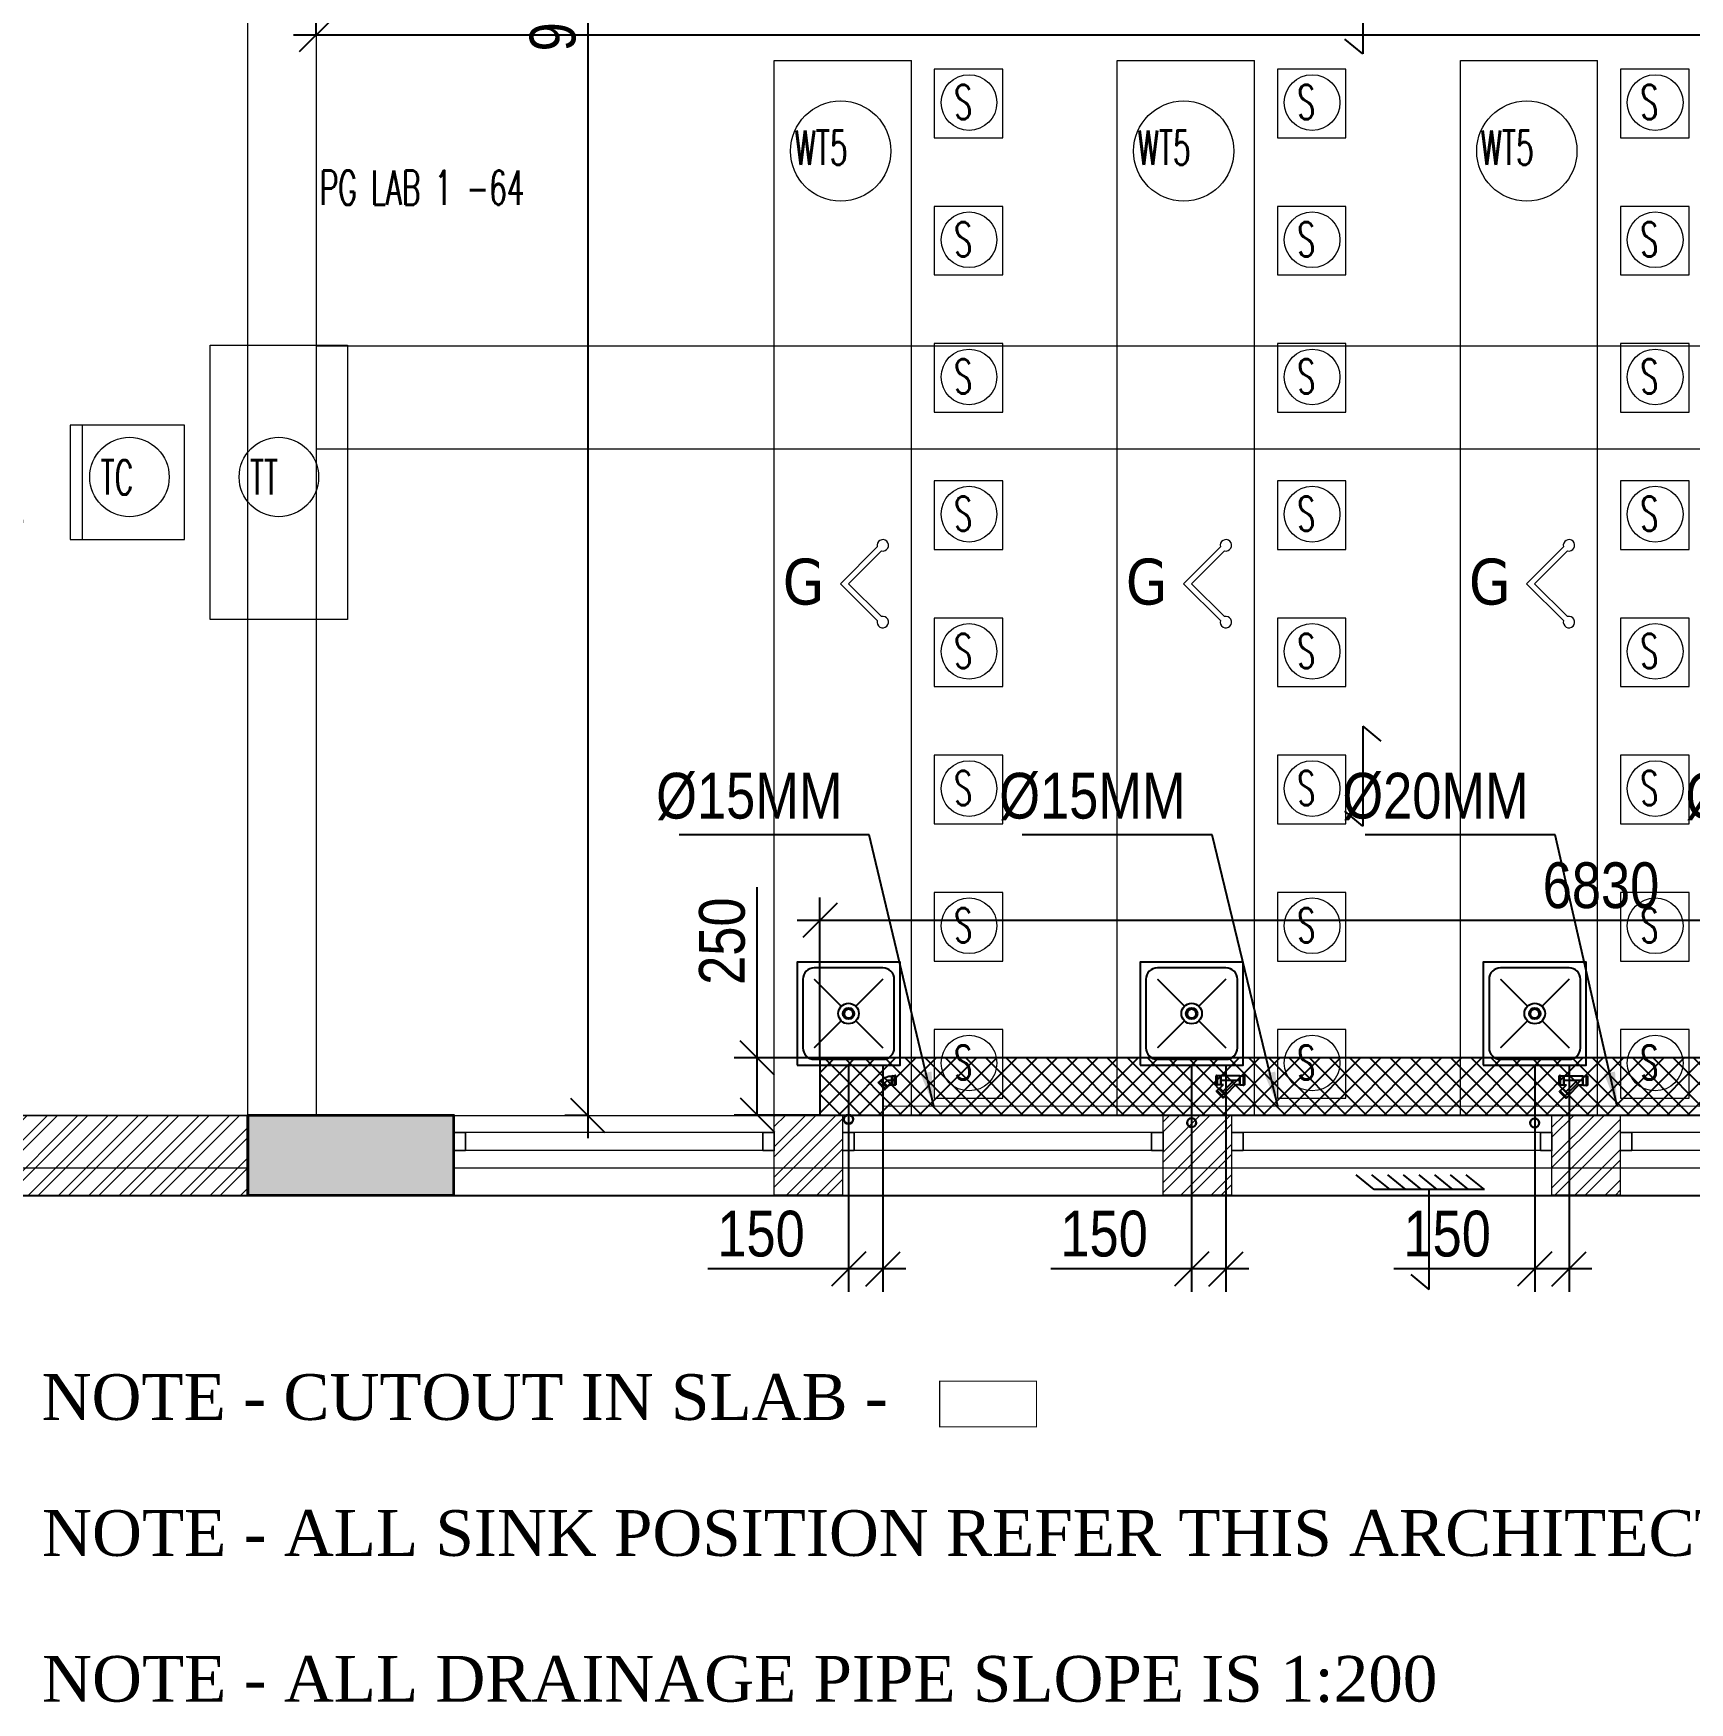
# Model space of a CAD drawing. Header units: inches. Extents: x 5899882 to 5988838, y -468923 to -96891.
# Drawn here: x 5968994 to 5976236, y -316439 to -309140 of the extents above; entities that cross this region are included whole.
import ezdxf

# ---------------------------------------------------------------- set-up
doc = ezdxf.new("R2010")
doc.units = ezdxf.units.IN
doc.header["$MEASUREMENT"] = 0
doc.linetypes.add('1', pattern=[0])
doc.linetypes.add('CONTINOUS', pattern=[0])
doc.layers.get('Defpoints').update_dxf_attribs({"color": 8})
for name, color, linetype in [('0 slc sleeve', 5, 'Continuous'), ('0- SLC ARCH LAYOUT', 7, 'Continuous'), ('0- SLC DIMENSION', 7, 'Continuous'), ('0- SLC HIDE BOX & CUTOUT', 6, 'Continuous'), ('0-SLC RCC 2ND. FLOOR', 7, 'Continuous'), ('0-SLC-40 MM Waste water pipe', 3, 'Continuous'), ('0-SLC-DOMESTIC LINE', 5, 'DOMESTIC_LINE'), ('0-SLC-DRAINAGE LINE FOR ETP', 1, 'CONTINOUS'), ('0-SLC-Raised portion', 1, 'Continuous'), ('0-SLC-Toilet fixture', 5, 'Continuous'), ('CL', 7, 'Continuous')]:
    doc.layers.add(name, color=color, linetype=linetype)
for name, color, linetype, lineweight in [('ARCL-BOARD', 8, 'Continuous', 9), ('ARCL-HATCH-B', 8, 'Continuous', 5), ('ARLC-COL', 8, 'Continuous', 30), ('ARLC-DIM0', 8, 'Continuous', 5), ('ARLC-DIM1', 8, 'Continuous', 5), ('ARLC-DOOR-W', 8, 'Continuous', 5), ('ARLC-FUR (NOMN)', 8, 'Continuous', 9), ('ARLC-FURN', 8, 'Continuous', 9), ('ARLC-GAS BURNER', 8, 'Continuous', 5), ('ARLC-HATCH-C', 8, 'Continuous', 5), ('ARLC-SINK', 8, 'Continuous', 9), ('ARLC-TEXT0', 8, 'Continuous', 20), ('ARLC-WALL', 8, 'Continuous', 15)]:
    doc.layers.add(name, color=color, linetype=linetype, lineweight=lineweight)
doc.styles.add('ARIAL', font='tahoma.ttf')
doc.styles.add('RS', font='simplex8.shx', dxfattribs={"width": 0.6, "height": 150})
doc.styles.get("Standard").update_dxf_attribs({"font": 'arial.ttf'})
doc.styles.add('swati', font='GOTHIC.TTF')
doc.styles.add('swis cn bt', font='swissc.ttf')
doc.linetypes.add('DOMESTIC_LINE', pattern='A,0.5,-0.2,["DWS",ARIAL,S=0.1,R=0,X=-0.1,Y=-0.05],-0.25', length=0.95)
doc.dimstyles.new('SLC', dxfattribs={"dimtxt": 200, "dimasz": 150, "dimexe": 100, "dimexo": 0, "dimgap": 50, "dimtad": 1, "dimdec": 0, "dimrnd": 5, "dimzin": 1, "dimdsep": 46, "dimtxsty": 'swis cn bt', "dimblk": 'OBLIQUE', "dimcen": 60, "dimdle": 100, "dimclrd": 256, "dimclre": 256, "dimclrt": 256, "dimazin": 0, "dimtfac": 1, "dimtdec": 0, "dimtofl": 0, "dimtmove": 0, "dimatfit": 3, "dimfxl": 0.18, "dimtolj": 1, "dimtzin": 0, "dimarcsym": 0})
pattern_1 = [(45, (-5806111.7, 109613.3), (-66.2912607, 66.2912607), []), (45, (-5806067.505, 109613.3), (-66.2912607, 66.2912607), [])]

# ---------------------------------------------------------------- blocks, each defined once
blk = doc.blocks.new('srt')
at = {"layer": 'ARCL-BOARD'}
blk.add_lwpolyline([(5996549.3, -124341.8), (5996491.3, -124341.8), (5996491.3, -121813.8), (5996549.3, -121813.8)], close=True, dxfattribs=at)
at = {"layer": 'ARCL-BOARD', "ltscale": 350, "insert": (5996731.8, -122999.6), "char_height": 200, "attachment_point": 5, "rotation": 90, "style": 'swati', "bg_fill": 2}
blk.add_mtext('BOARD', dxfattribs=at)
blk = doc.blocks.new('GAS')
at = {"layer": 'ARLC-GAS BURNER'}
for points in [[(5808683.2, -109247.1), (5808674.4, -109238.2), (5808835.9, -109076.8)], [(5808853.6, -109382), (5808709.8, -109238.2), (5808853.6, -109094.5)], [(5808683.2, -109229.4), (5808674.4, -109238.2), (5808835.9, -109399.7)]]:
    blk.add_lwpolyline(points, dxfattribs=at)
for centre, start, end in [((5808860, -109070.3), 255, 195), ((5808860, -109406.2), 165, 105)]:
    blk.add_arc(centre, 25, start, end, dxfattribs=at)
at = {"layer": 'ARLC-GAS BURNER', "insert": (5808513.5, -109230.7), "char_height": 200, "attachment_point": 5, "style": 'ARIAL'}
blk.add_mtext('\\A1;G', dxfattribs=at)
blk = doc.blocks.new('SINK1')
at = {"color": 0}
for p, q in [((5972703.3, -133859.2), (5972821.5, -133977.3)), ((5972885.1, -133977.3), (5973003.3, -133859.2)), ((5972703.3, -134159.2), (5972821.5, -134041)), ((5972885.1, -134041), (5973003.3, -134159.2))]:
    blk.add_line(p, q, dxfattribs=at)
blk.add_lwpolyline([(5973078.3, -134234.2), (5973078.3, -133784.2), (5972628.3, -133784.2), (5972628.3, -134234.2)], close=True, dxfattribs=at)
blk.add_lwpolyline([(5973053.3, -134159.2), (5973053.3, -133859.2, 0.414214), (5973003.3, -133809.2), (5972703.3, -133809.2, 0.414214), (5972653.3, -133859.2), (5972653.3, -134159.2, 0.414214), (5972703.3, -134209.2), (5973003.3, -134209.2, 0.414214)], format="xyb", close=True, dxfattribs=at)
for radius in [45, 25]:
    blk.add_circle((5972853.3, -134009.2), radius, dxfattribs=at)
blk = doc.blocks.new('dfg2154')
at = {"layer": 'ARLC-FURN'}
blk.add_line((5964549.4, -129276.7), (5965049.4, -129276.7), dxfattribs=at)
blk.add_lwpolyline([(5964549.4, -129328.8), (5965049.4, -129328.8), (5965049.4, -128828.8), (5964549.4, -128828.8)], close=True, dxfattribs=at)
blk = doc.blocks.new('A$C3DAD2E9A')
at = {"layer": 'ARCL-HATCH-B'}
h = blk.add_hatch(dxfattribs=at)
h.set_pattern_fill('ANSI32', color=256, scale=250)
h.set_pattern_definition(pattern_1)
h.paths.add_polyline_path([(27347.5, -39980), (27347.5, -39980), (27347.5, -39898.5), (27347.5, -39823.5), (27047.5, -39823.5), (27047.5, -40173.5), (27347.5, -40173.5)])
h = blk.add_hatch(dxfattribs=at)
h.set_pattern_fill('ANSI32', color=256, scale=250)
h.set_pattern_definition(pattern_1)
h.paths.add_polyline_path([(29047.5, -39823.5), (28747.5, -39823.5), (28747.5, -40173.5), (29047.5, -40173.5)])
h = blk.add_hatch(dxfattribs=at)
h.set_pattern_fill('ANSI32', color=256, scale=250)
h.set_pattern_definition(pattern_1)
h.paths.add_polyline_path([(30747.5, -39823.5), (30447.5, -39823.5), (30447.5, -40173.5), (30747.5, -40173.5)])
at = {"layer": 'ARLC-HATCH-C', "ltscale": 0.1}
blk.add_hatch(color=256, dxfattribs=at).paths.add_polyline_path([(24747.2, -40173.5), (24940.9, -40173.5), (25090.9, -40173.5), (25647.2, -40173.5), (25647.2, -39823.5), (24747.2, -39823.5), (24747.2, -40173.5)])
at = {"layer": 'ARLC-COL'}
blk.add_lwpolyline([(24747.2, -40173.5), (25647.2, -40173.5), (25647.2, -39823.5), (24747.2, -39823.5)], close=True, dxfattribs=at)
at = {"layer": 'ARLC-DIM0'}
for points in [[(25697.5, -39980), (25647.5, -39980), (25647.5, -39900), (25697.5, -39900)], [(27047.5, -39980), (26997.5, -39980), (26997.5, -39900), (27047.5, -39900)], [(27397.5, -39980), (27347.5, -39980), (27347.5, -39900), (27397.5, -39900)], [(28747.5, -39980), (28697.5, -39980), (28697.5, -39900), (28747.5, -39900)], [(29097.5, -39980), (29047.5, -39980), (29047.5, -39900), (29097.5, -39900)], [(30447.5, -39980), (30397.5, -39980), (30397.5, -39900), (30447.5, -39900)], [(30797.5, -39980), (30747.5, -39980), (30747.5, -39900), (30797.5, -39900)]]:
    blk.add_lwpolyline(points, close=True, dxfattribs=at)
at = {"layer": 'ARLC-DOOR-W'}
for points in [[(25697.5, -39978.5), (25647.5, -39978.5), (25647.5, -39898.5), (25697.5, -39898.5)], [(26997.5, -39898.5), (26997.5, -39978.5), (25697.5, -39978.5), (25697.5, -39898.5)], [(27047.5, -39978.5), (26997.5, -39978.5), (26997.5, -39898.5), (27047.5, -39898.5)], [(27397.5, -39978.5), (27347.5, -39978.5), (27347.5, -39898.5), (27397.5, -39898.5)], [(28697.5, -39898.5), (28697.5, -39978.5), (27397.5, -39978.5), (27397.5, -39898.5)], [(28747.5, -39978.5), (28697.5, -39978.5), (28697.5, -39898.5), (28747.5, -39898.5)], [(29097.5, -39978.5), (29047.5, -39978.5), (29047.5, -39898.5), (29097.5, -39898.5)], [(30397.5, -39898.5), (30397.5, -39978.5), (29097.5, -39978.5), (29097.5, -39898.5)], [(30447.5, -39978.5), (30397.5, -39978.5), (30397.5, -39898.5), (30447.5, -39898.5)], [(30797.5, -39978.5), (30747.5, -39978.5), (30747.5, -39898.5), (30797.5, -39898.5)], [(32097.5, -39898.5), (32097.5, -39978.5), (30797.5, -39978.5), (30797.5, -39898.5)]]:
    blk.add_lwpolyline(points, close=True, dxfattribs=at)
at = {"layer": 'ARLC-FUR (NOMN)'}
for centre, radius in [((27899.1, -35395.9), 121.8), ((29399.1, -35395.9), 121.8), ((30899.1, -35395.9), 121.8), ((27337.9, -35608.2), 219.2), ((28837.9, -35608.2), 219.2), ((30337.9, -35608.2), 219.2), ((27899.1, -35995.9), 121.8), ((29399.1, -35995.9), 121.8), ((30899.1, -35995.9), 121.8), ((27899.1, -36595.9), 121.8), ((29399.1, -36595.9), 121.8), ((30899.1, -36595.9), 121.8), ((24228.4, -37033.4), 173.6), ((24881.6, -37033.4), 173.6), ((27899.1, -37195.9), 121.8), ((29399.1, -37195.9), 121.8), ((30899.1, -37195.9), 121.8), ((27899.1, -37795.9), 121.8), ((29399.1, -37795.9), 121.8), ((30899.1, -37795.9), 121.8), ((27899.1, -38395.9), 121.8), ((29399.1, -38395.9), 121.8), ((30899.1, -38395.9), 121.8), ((27899.1, -38995.9), 121.8), ((29399.1, -38995.9), 121.8), ((30899.1, -38995.9), 121.8), ((27899.1, -39595.9), 121.8), ((29399.1, -39595.9), 121.8), ((30899.1, -39595.9), 121.8)]:
    blk.add_circle(centre, radius, dxfattribs=at)
at = {"layer": 'ARLC-FURN'}
for p, q in [((27047.2, -39825), (27047.2, -35212.5)), ((27047.2, -35212.5), (27647.2, -35212.5)), ((27647.2, -39825), (27647.2, -35212.5)), ((28547.2, -39825), (28547.2, -35212.5)), ((28547.2, -35212.5), (29147.2, -35212.5)), ((29147.2, -39825), (29147.2, -35212.5)), ((30047.2, -39825), (30047.2, -35212.5)), ((30047.2, -35212.5), (30647.2, -35212.5)), ((30647.2, -39825), (30647.2, -35212.5)), ((27047.2, -39825), (27647.2, -39825)), ((27047.2, -39825), (27647.2, -39825)), ((28547.2, -39825), (29147.2, -39825)), ((28547.2, -39825), (29147.2, -39825)), ((30047.2, -39825), (30647.2, -39825)), ((30047.2, -39825), (30647.2, -39825))]:
    blk.add_line(p, q, dxfattribs=at)
for points in [[(27747.2, -35550), (28047.2, -35550), (28047.2, -35250), (27747.2, -35250)], [(29247.2, -35550), (29547.2, -35550), (29547.2, -35250), (29247.2, -35250)], [(30747.2, -35550), (31047.2, -35550), (31047.2, -35250), (30747.2, -35250)], [(27747.2, -36150), (28047.2, -36150), (28047.2, -35850), (27747.2, -35850)], [(29247.2, -36150), (29547.2, -36150), (29547.2, -35850), (29247.2, -35850)], [(30747.2, -36150), (31047.2, -36150), (31047.2, -35850), (30747.2, -35850)], [(27747.2, -36750), (28047.2, -36750), (28047.2, -36450), (27747.2, -36450)], [(29247.2, -36750), (29547.2, -36750), (29547.2, -36450), (29247.2, -36450)], [(30747.2, -36750), (31047.2, -36750), (31047.2, -36450), (30747.2, -36450)], [(27747.2, -37350), (28047.2, -37350), (28047.2, -37050), (27747.2, -37050)], [(29247.2, -37350), (29547.2, -37350), (29547.2, -37050), (29247.2, -37050)], [(30747.2, -37350), (31047.2, -37350), (31047.2, -37050), (30747.2, -37050)], [(27747.2, -37950), (28047.2, -37950), (28047.2, -37650), (27747.2, -37650)], [(29247.2, -37950), (29547.2, -37950), (29547.2, -37650), (29247.2, -37650)], [(30747.2, -37950), (31047.2, -37950), (31047.2, -37650), (30747.2, -37650)], [(27747.2, -38550), (28047.2, -38550), (28047.2, -38250), (27747.2, -38250)], [(29247.2, -38550), (29547.2, -38550), (29547.2, -38250), (29247.2, -38250)], [(30747.2, -38550), (31047.2, -38550), (31047.2, -38250), (30747.2, -38250)], [(27747.2, -39150), (28047.2, -39150), (28047.2, -38850), (27747.2, -38850)], [(29247.2, -39150), (29547.2, -39150), (29547.2, -38850), (29247.2, -38850)], [(30747.2, -39150), (31047.2, -39150), (31047.2, -38850), (30747.2, -38850)], [(27747.2, -39750), (28047.2, -39750), (28047.2, -39450), (27747.2, -39450)], [(29247.2, -39750), (29547.2, -39750), (29547.2, -39450), (29247.2, -39450)], [(30747.2, -39750), (31047.2, -39750), (31047.2, -39450), (30747.2, -39450)]]:
    blk.add_lwpolyline(points, close=True, dxfattribs=at)
at = {"layer": 'ARLC-FURN', "ltscale": 0.1}
blk.add_lwpolyline([(24581.6, -36456.4), (25181.6, -36456.4), (25181.6, -37656.4), (24581.6, -37656.4)], close=True, dxfattribs=at)
at = {"layer": 'ARLC-WALL', "ltscale": 0.1}
for p, q in [((23422.2, -39823.5), (24747.2, -39823.5)), ((27347.5, -39823.5), (27047.5, -39823.5)), ((29047.5, -39823.5), (28747.5, -39823.5)), ((30747.5, -39823.5), (30447.5, -39823.5)), ((21947.2, -40173.5), (24747.2, -40173.5)), ((27347.5, -40173.5), (27047.5, -40173.5)), ((29047.5, -40173.5), (28747.5, -40173.5)), ((30747.5, -40173.5), (30447.5, -40173.5))]:
    blk.add_line(p, q, dxfattribs=at)
at = {"layer": 'ARLC-WALL'}
for p, q in [((27047.5, -40173.5), (27047.5, -39823.5)), ((27347.5, -40173.5), (27347.5, -39823.5)), ((28747.5, -40173.5), (28747.5, -39823.5)), ((29047.5, -40173.5), (29047.5, -39823.5)), ((30447.5, -40173.5), (30447.5, -39823.5)), ((30747.5, -40173.5), (30747.5, -39823.5))]:
    blk.add_line(p, q, dxfattribs=at)
at = {"layer": 'ARLC-DIM1'}
blk.add_blockref('srt', (-5973069.1, 85965.3), dxfattribs=at)
at = {"layer": 'ARLC-FURN', "rotation": 270}
blk.add_blockref('dfg2154', (153298.2, 5927742.9), dxfattribs=at)
at = {"layer": 'ARLC-GAS BURNER'}
for p in [(-5781337.8, 71738.2), (-5779837.8, 71738.2), (-5778337.8, 71738.2)]:
    blk.add_blockref('GAS', p, dxfattribs=at)
at = {"layer": 'ARLC-SINK', "xscale": -1, "rotation": 270}
for p in [(161381.7, -6012233), (162881.7, -6012233), (164381.7, -6012233)]:
    blk.add_blockref('SINK1', p, dxfattribs=at)
at = {"layer": 'ARLC-FUR (NOMN)', "style": 'RS', "width": 0.6}
for s, p in [('S ', (27834.9, -35468.7)), ('S ', (29334.9, -35468.7)), ('S ', (30834.9, -35468.7)), ('WT5', (27136.5, -35668.8)), ('WT5', (28636.5, -35668.8)), ('WT5', (30136.5, -35668.8)), ('S ', (27834.9, -36068.7)), ('S ', (29334.9, -36068.7)), ('S ', (30834.9, -36068.7)), ('S ', (27834.9, -36668.7)), ('S ', (29334.9, -36668.7)), ('S ', (30834.9, -36668.7)), ('TC', (24102.2, -37110.3)), ('TT', (24755.3, -37110.3)), ('S ', (27834.9, -37268.7)), ('S ', (29334.9, -37268.7)), ('S ', (30834.9, -37268.7)), ('S ', (27834.9, -37868.7)), ('S ', (29334.9, -37868.7)), ('S ', (30834.9, -37868.7)), ('S ', (27834.9, -38468.7)), ('S ', (29334.9, -38468.7)), ('S ', (30834.9, -38468.7)), ('S ', (27834.9, -39068.7)), ('S ', (29334.9, -39068.7)), ('S ', (30834.9, -39068.7)), ('S ', (27834.9, -39668.7)), ('S ', (29334.9, -39668.7)), ('S ', (30834.9, -39668.7))]:
    blk.add_text(s, height=150, dxfattribs=at).set_placement(p)
at = {"layer": 'ARLC-TEXT0', "style": 'RS', "width": 0.6}
blk.add_text('PG LAB 1 -64', height=150, dxfattribs=at).set_placement((25060.6, -35843.6))
at = {"layer": 'ARCL-HATCH-B'}
h = blk.add_hatch(dxfattribs=at)
h.set_pattern_fill('ANSI32', color=256, scale=250)
h.set_pattern_definition(pattern_1)
h.paths.add_polyline_path([(24747.2, -39823.5), (23422.2, -39823.5), (23422.2, -36786), (23272.2, -36786), (23272.2, -39823.5), (21947.2, -39823.5), (21947.2, -40173.5), (24747.2, -40173.5)])
blk = doc.blocks.new('1248')
at = {"color": 0}
for p, q in [((-74, 21), (-75, 19)), ((-75, 19), (-71, 15)), ((-21, 74), (-74, 21)), ((-69, 16), (-71, 15)), ((-16, 69), (-69, 16)), ((-58, 5), (-69, 16)), ((-58, 5), (-59, 3)), ((-59, 3), (-56, 1)), ((-58, 5), (-5, 58)), ((-55, 1), (-56, 1)), ((-1, 55), (-55, 1)), ((-52, -1), (-55, 1)), ((-52, -1), (1, 52)), ((-52, -1), (1, 52)), ((1, 49), (-49, -1)), ((-21, 74), (-19, 75)), ((-19, 75), (-15, 70)), ((-16, 69), (-15, 70)), ((-5, 58), (-16, 69)), ((-5, 58), (-3, 59)), ((-3, 59), (-1, 56)), ((-1, 55), (-1, 56)), ((1, 52), (-1, 55)), ((1, 49), (1, 52)), ((34, 35), (36, 37)), ((34, -35), (34, 35)), ((36, 37), (40, 37)), ((36, 37), (36, -38)), ((36, 37), (36, -38)), ((40, 37), (41, 39)), ((40, -38), (40, 37)), ((43, 39), (41, 39)), ((44, 37), (43, 39)), ((44, 37), (60, 37)), ((44, 37), (44, -38)), ((60, 37), (60, 39)), ((67, 39), (60, 39)), ((60, -38), (60, 37)), ((67, 39), (68, 37)), ((68, -38), (68, 37)), ((-49, -1), (-52, -1)), ((34, -35), (36, -38)), ((36, -38), (40, -38)), ((40, -38), (41, -39)), ((43, -39), (41, -39)), ((44, -38), (43, -39)), ((44, -38), (60, -38)), ((60, -38), (60, -39)), ((67, -39), (60, -39)), ((68, -38), (67, -39))]:
    blk.add_line(p, q, dxfattribs=at)
at = {"color": 8}
blk.add_lwpolyline([(-48, 48), (0, 0), (68, 0)], dxfattribs=at)
at = {"color": 0}
for major_axis, start_param, end_param in [((0, 47.3), 2.356166, 3.141564), ((0, 118), 2.356191, 3.14159)]:
    blk.add_ellipse((34, 83), major_axis=major_axis, ratio=1, start_param=start_param, end_param=end_param, dxfattribs=at)
blk = doc.blocks.new('A$C23A5667F')
at = {"color": 0}
for p, q in [((-193, 122), (-122, 193)), ((-191, 118), (-118, 191)), ((-184, 111), (-111, 184)), ((-119, 190), (-122, 193)), ((-111, 187), (-114, 191)), ((-87, 158), (-112, 183)), ((-193, 50), (-198, 50)), ((-198, -50), (-198, 50)), ((-190, 119), (-193, 122)), ((-193, -52), (-193, 52)), ((-187, 111), (-191, 114)), ((-186, 54), (-191, 54)), ((-158, 87), (-183, 112)), ((-183, -52), (-183, 52)), ((-148, 50), (-183, 50)), ((-157, 87), (-87, 157)), ((-157, 87), (-154, 87)), ((-154, 87), (-87, 154)), ((-154, 87), (-115, 47)), ((-148, -50), (-148, 50)), ((-147, 50), (-145, 47)), ((-145, -48), (-145, 47)), ((-87, 157), (-87, 154)), ((-87, 154), (20, 47)), ((63, 50), (61, 47)), ((61, -48), (61, 47)), ((64, 50), (100, 50)), ((64, -50), (64, 50)), ((100, -52), (100, 52)), ((102, 54), (107, 54)), ((110, -52), (110, 52)), ((110, 50), (114, 50)), ((114, -50), (114, 50)), ((-193, -50), (-198, -50)), ((-186, -54), (-191, -54)), ((-148, -50), (-183, -50)), ((-147, -50), (-145, -48)), ((63, -50), (61, -48)), ((64, -50), (100, -50)), ((102, -54), (107, -54)), ((110, -50), (114, -50))]:
    blk.add_line(p, q, dxfattribs=at)
for points in [[(-145, 47), (-115, 47)], [(20, 47), (61, 47)], [(61, -48), (-145, -48)]]:
    blk.add_lwpolyline(points, dxfattribs=at)
at = {"color": 8}
for points in [[(61, 0), (-145, 0)], [(-120, 120), (0, 0)]]:
    blk.add_lwpolyline(points, dxfattribs=at)
at = {"color": 0}
for centre, radius, start, end in [((-116, 189), 2.5, 45, 135), ((-113, 186), 2.5, 315, 45), ((-191, 52), 2.5, 90, 180), ((-189, 116), 2.5, 135, 225), ((-186, 113), 2.5, 225, 315), ((-186, 52), 2.5, 0, 90), ((-157, 87), 0.833, 225, 270), ((-148, 49), 0.833, 45, 90), ((-87, 157), 0.833, 0, 45), ((64, 49), 0.833, 90, 135), ((102, 52), 2.5, 90, 180), ((107, 52), 2.5, 0, 90), ((-191, -52), 2.5, 180, 270), ((-186, -52), 2.5, 270, 0), ((-148, -49), 0.833, 270, 315), ((64, -49), 0.833, 225, 270), ((102, -52), 2.5, 180, 270), ((107, -52), 2.5, 270, 0)]:
    blk.add_arc(centre, radius, start, end, dxfattribs=at)
blk = doc.blocks.new('GYS')
for p, q in [((6635556, -325051.9), (6635556, -325488.3)), ((6635556, -325051.9), (6635635, -325117)), ((6635556, -325488.3), (6635477, -325423.2))]:
    blk.add_line(p, q)
blk = doc.blocks.new('A$C67844AE1')
at = {"color": 7}
for p, q in [((-218.2, 240.6), (-283.3, 161.6)), ((-218.2, 171.9), (-283.3, 92.9)), ((-218.2, 103.1), (-283.3, 24.1)), ((-218.2, 34.4), (-283.3, -44.6)), ((218.2, 0), (-218.2, 0)), ((218.2, 0), (153.1, -79)), ((-218.2, -34.4), (-283.3, -113.4)), ((-218.2, -103.1), (-283.3, -182.1)), ((-218.2, -171.9), (-283.3, -250.9)), ((-218.2, -240.6), (-283.3, -319.6))]:
    blk.add_line(p, q, dxfattribs=at)
at = {"layer": 'CL', "color": 7}
blk.add_line((-218.2, 240.6), (-218.2, -240.6), dxfattribs=at)
blk = doc.blocks.new('A$C77C3199A')
at = {"layer": 'ARLC-HATCH-C', "ltscale": 0.1}
blk.add_hatch(color=0, dxfattribs=at).paths.add_polyline_path([(24745, -40175), (24938.7, -40175), (25088.7, -40175), (25645, -40175), (25645, -39825), (24745, -39825), (24745, -40175)])
at = {"layer": 'ARLC-COL', "color": 0}
blk.add_lwpolyline([(24745, -40175), (25645, -40175), (25645, -39825), (24745, -39825)], close=True, dxfattribs=at)
at = {"layer": 'ARLC-WALL', "color": 30}
for p, q in [((24745, -34050), (24745, -39825)), ((25045, -34050), (25045, -39825)), ((25045, -36460), (34565, -36460)), ((25045, -36910), (34565, -36910)), ((21945, -39825), (24745, -39825)), ((21945, -40055), (24745, -40055))]:
    blk.add_line(p, q, dxfattribs=at)
at = {"layer": 'ARLC-WALL', "color": 30, "ltscale": 0.1}
for p, q in [((25045, -34050), (25045, -38475)), ((25645, -39825), (34045, -39825)), ((25645, -40055), (34045, -40055))]:
    blk.add_line(p, q, dxfattribs=at)
at = {"layer": 'CL', "color": 0}
for p, q in [((21945, -40175), (24745, -40175)), ((25645, -40175), (34045, -40175))]:
    blk.add_line(p, q, dxfattribs=at)
at = {"color": 0}
for p in [(-6605935, 290304.8), (-6605935, 286928.8)]:
    blk.add_blockref('GYS', p, dxfattribs=at)
at = {"layer": 'CL', "color": 0, "rotation": 270}
blk.add_blockref('A$C67844AE1', (29911.6, -40367.6), dxfattribs=at)
blk = doc.blocks.new('_OBLIQUE')
at = {"color": 0, "linetype": 'ByBlock'}
blk.add_line((-0.5, -0.5), (0.5, 0.5), dxfattribs=at)
blk = doc.blocks.new('*D256')
at = {"layer": '0- SLC DIMENSION', "lineweight": -2, "transparency": 16777216}
for p, q in [((5972433.3, -313620), (5972433.3, -312919)), ((5979263.3, -313620), (5979263.3, -312919)), ((5979363.3, -313019), (5972333.3, -313019))]:
    blk.add_line(p, q, dxfattribs=at)
at = {"layer": 'Defpoints', "color": 0, "transparency": 16777216}
for p in [(5972433.3, -313019), (5972433.3, -313620), (5979263.3, -313620)]:
    blk.add_point(p, dxfattribs=at)
at = {"layer": '0- SLC DIMENSION', "lineweight": -2, "transparency": 16777216, "xscale": 150, "yscale": 150, "zscale": 150}
for p, rotation in [((5972433.3, -313019), 180.0000000253254), ((5979263.3, -313019), 2.53254217597032e-08)]:
    blk.add_blockref('_OBLIQUE', p, dxfattribs=dict(at, rotation=rotation))
at = {"layer": '0- SLC DIMENSION', "transparency": 16777216, "insert": (5975848.3, -312866.3), "char_height": 200, "attachment_point": 5, "rotation": 0, "style": 'swis cn bt'}
blk.add_mtext('\\A1;6830', dxfattribs=at)
blk = doc.blocks.new('*D257')
at = {"layer": '0- SLC DIMENSION', "lineweight": -2, "transparency": 16777216}
for p, q in [((5972159, -313620), (5972159, -312873.3)), ((5972159, -313870), (5972159, -313520)), ((5972433.3, -313620), (5972059, -313620)), ((5972433.3, -313870), (5972059, -313870))]:
    blk.add_line(p, q, dxfattribs=at)
at = {"layer": 'Defpoints', "color": 0, "transparency": 16777216}
for p in [(5972433.3, -313620), (5972159, -313870), (5972433.3, -313870)]:
    blk.add_point(p, dxfattribs=at)
at = {"layer": '0- SLC DIMENSION', "lineweight": -2, "transparency": 16777216, "xscale": 150, "yscale": 150, "zscale": 150}
for p, rotation in [((5972159, -313620), 90), ((5972159, -313870), 270)]:
    blk.add_blockref('_OBLIQUE', p, dxfattribs=dict(at, rotation=rotation))
at = {"layer": '0- SLC DIMENSION', "transparency": 16777216, "insert": (5972006.2, -313109.5), "char_height": 200, "attachment_point": 5, "rotation": 90, "style": 'swis cn bt'}
blk.add_mtext('\\A1;250', dxfattribs=at)
blk = doc.blocks.new('*D547')
at = {"layer": '0- SLC DIMENSION', "lineweight": -2, "transparency": 16777216}
for p, q in [((5972558.4, -313651.1), (5972558.4, -314642.5)), ((5972708.6, -313651.2), (5972708.6, -314642.5)), ((5972558.4, -314542.5), (5971943.2, -314542.5)), ((5972808.6, -314542.5), (5972558.4, -314542.5))]:
    blk.add_line(p, q, dxfattribs=at)
at = {"layer": 'Defpoints', "color": 0, "transparency": 16777216}
for p in [(5972558.4, -313651.1), (5972708.6, -313651.2), (5972558.4, -314542.5)]:
    blk.add_point(p, dxfattribs=at)
at = {"layer": '0- SLC DIMENSION', "lineweight": -2, "transparency": 16777216, "xscale": 150, "yscale": 150, "zscale": 150, "rotation": 180}
blk.add_blockref('_OBLIQUE', (5972558.4, -314542.5), dxfattribs=at)
at = {"layer": '0- SLC DIMENSION', "lineweight": -2, "transparency": 16777216, "xscale": 150, "yscale": 150, "zscale": 150}
blk.add_blockref('_OBLIQUE', (5972708.6, -314542.5), dxfattribs=at)
at = {"layer": '0- SLC DIMENSION', "transparency": 16777216, "insert": (5972175.8, -314389.8), "char_height": 200, "attachment_point": 5, "style": 'swis cn bt'}
blk.add_mtext('\\A1;150', dxfattribs=at)
blk = doc.blocks.new('*D548')
at = {"layer": '0- SLC DIMENSION', "lineweight": -2, "transparency": 16777216}
for p, q in [((5974058.4, -313651.1), (5974058.4, -314642.5)), ((5974208.6, -313651.2), (5974208.6, -314642.5)), ((5974058.4, -314542.5), (5973443.2, -314542.5)), ((5974308.6, -314542.5), (5974058.4, -314542.5))]:
    blk.add_line(p, q, dxfattribs=at)
at = {"layer": 'Defpoints', "color": 0, "transparency": 16777216}
for p in [(5974058.4, -313651.1), (5974208.6, -313651.2), (5974058.4, -314542.5)]:
    blk.add_point(p, dxfattribs=at)
at = {"layer": '0- SLC DIMENSION', "lineweight": -2, "transparency": 16777216, "xscale": 150, "yscale": 150, "zscale": 150, "rotation": 180}
blk.add_blockref('_OBLIQUE', (5974058.4, -314542.5), dxfattribs=at)
at = {"layer": '0- SLC DIMENSION', "lineweight": -2, "transparency": 16777216, "xscale": 150, "yscale": 150, "zscale": 150}
blk.add_blockref('_OBLIQUE', (5974208.6, -314542.5), dxfattribs=at)
at = {"layer": '0- SLC DIMENSION', "transparency": 16777216, "insert": (5973675.8, -314389.8), "char_height": 200, "attachment_point": 5, "style": 'swis cn bt'}
blk.add_mtext('\\A1;150', dxfattribs=at)
blk = doc.blocks.new('*D549')
at = {"layer": '0- SLC DIMENSION', "lineweight": -2, "transparency": 16777216}
for p, q in [((5975558.4, -313651.1), (5975558.4, -314642.5)), ((5975708.6, -313651.2), (5975708.6, -314642.5)), ((5975558.4, -314542.5), (5974943.2, -314542.5)), ((5975808.6, -314542.5), (5975558.4, -314542.5))]:
    blk.add_line(p, q, dxfattribs=at)
at = {"layer": 'Defpoints', "color": 0, "transparency": 16777216}
for p in [(5975558.4, -313651.1), (5975708.6, -313651.2), (5975558.4, -314542.5)]:
    blk.add_point(p, dxfattribs=at)
at = {"layer": '0- SLC DIMENSION', "lineweight": -2, "transparency": 16777216, "xscale": 150, "yscale": 150, "zscale": 150, "rotation": 180}
blk.add_blockref('_OBLIQUE', (5975558.4, -314542.5), dxfattribs=at)
at = {"layer": '0- SLC DIMENSION', "lineweight": -2, "transparency": 16777216, "xscale": 150, "yscale": 150, "zscale": 150}
blk.add_blockref('_OBLIQUE', (5975708.6, -314542.5), dxfattribs=at)
at = {"layer": '0- SLC DIMENSION', "transparency": 16777216, "insert": (5975175.8, -314389.8), "char_height": 200, "attachment_point": 5, "style": 'swis cn bt'}
blk.add_mtext('\\A1;150', dxfattribs=at)
blk = doc.blocks.new('*D792')
at = {"layer": '0-SLC-DRAINAGE LINE FOR ETP', "lineweight": -2}
for p, q in [((5971418.5, -303956.5), (5971418.5, -313971.5)), ((5971418.6, -304056.5), (5971318.5, -304056.5)), ((5971418.6, -313871.5), (5971318.5, -313871.5))]:
    blk.add_line(p, q, dxfattribs=at)
at = {"layer": 'Defpoints', "color": 0}
for p in [(5971657.3, -304056.5), (5971418.5, -313871.5), (5971657.3, -313871.5)]:
    blk.add_point(p, dxfattribs=at)
at = {"layer": '0-SLC-DRAINAGE LINE FOR ETP', "lineweight": -2, "xscale": 150, "yscale": 150, "zscale": 150}
for p, rotation in [((5971418.5, -304056.5), 90), ((5971418.5, -313871.5), 270)]:
    blk.add_blockref('_OBLIQUE', p, dxfattribs=dict(at, rotation=rotation))
at = {"layer": '0-SLC-DRAINAGE LINE FOR ETP', "insert": (5971265.8, -308964), "char_height": 200, "attachment_point": 5, "rotation": 90, "style": 'swis cn bt'}
blk.add_mtext('\\A1;9815', dxfattribs=at)
blk = doc.blocks.new('*D793')
at = {"layer": '0-SLC-DRAINAGE LINE FOR ETP', "lineweight": -2}
for p, q in [((5970231.1, -309146.6), (5970231.1, -309046.4)), ((5979751.1, -309146.6), (5979751.1, -309046.4)), ((5970131.1, -309146.4), (5979851.1, -309146.4))]:
    blk.add_line(p, q, dxfattribs=at)
at = {"layer": 'Defpoints', "color": 0}
for p in [(5979751.1, -309146.4), (5970231.1, -309244.9), (5979751.1, -309244.9)]:
    blk.add_point(p, dxfattribs=at)
at = {"layer": '0-SLC-DRAINAGE LINE FOR ETP', "lineweight": -2, "xscale": 150, "yscale": 150, "zscale": 150, "rotation": 180}
blk.add_blockref('_OBLIQUE', (5970231.1, -309146.4), dxfattribs=at)
at = {"layer": '0-SLC-DRAINAGE LINE FOR ETP', "lineweight": -2, "xscale": 150, "yscale": 150, "zscale": 150}
blk.add_blockref('_OBLIQUE', (5979751.1, -309146.4), dxfattribs=at)
at = {"layer": '0-SLC-DRAINAGE LINE FOR ETP', "insert": (5974991.1, -308993.6), "char_height": 200, "attachment_point": 5, "style": 'swis cn bt'}
blk.add_mtext('\\A1;9520', dxfattribs=at)

msp = doc.modelspace()

# ---------------------------------------------------------------- linework, layer by layer
at = {"layer": '0- SLC HIDE BOX & CUTOUT', "const_width": 5}
msp.add_lwpolyline([(5972957, -315033.5), (5973380.5, -315033.5), (5973380.5, -315233.5), (5972957, -315233.5)], close=True, dxfattribs=at)

# ---------------------------------------------------------------- block references
at = {"layer": '0- SLC ARCH LAYOUT'}
msp.add_blockref('A$C3DAD2E9A', (5945186.1, -274046.5), dxfattribs=at)

# ---------------------------------------------------------------- texts
at = {"layer": '0 slc sleeve', "color": 0, "char_height": 200, "attachment_point": 1, "style": 'ARIAL'}
for s, insert, width in [('{\\fTimes New Roman|b0|i0|c0|p18;NOTE - CUTOUT IN SLAB -}', (5969030.5, -315002.9, 0), 5970.763), ('{\\fTimes New Roman|b0|i0|c0|p18;NOTE - ALL SINK POSITION REFER THIS ARCHITECT DRAWING }', (5969032.7, -315597.5, 0), 9073.06), ('{\\fTimes New Roman|b0|i0|c0|p18;NOTE - ALL DRAINAGE PIPE SLOPE IS 1:200}', (5969032.7, -316235, 0), 9073.06)]:
    msp.add_mtext(s, dxfattribs=dict(at, insert=insert, width=width))

# ---------------------------------------------------------------- next in the draw order: hatches: boundary and pattern name
at = {"layer": '0-SLC-Raised portion'}
h = msp.add_hatch(dxfattribs=at)
h.set_pattern_fill('ANSI37', color=256, scale=500, angle=270)
h.set_pattern_definition([(315, (8754807.95, 291949.156), (44.1941738, 44.1941738), []), (45, (8754807.95, 291949.156), (-44.1941738, 44.1941738), [])])
h.paths.add_polyline_path([(5972433.3, -313870), (5979263.3, -313870), (5979263.3, -313620), (5972433.3, -313620)])

# ---------------------------------------------------------------- next in the draw order: linework, layer by layer
at = {"layer": '0-SLC-40 MM Waste water pipe', "lineweight": 30}
for centre in [(5972558.6, -313426.2), (5974058.6, -313426.2), (5975558.6, -313426.2), (5972558.3, -313888.3), (5974058.3, -313903.6), (5975558.3, -313904.7)]:
    msp.add_circle(centre, 20, dxfattribs=at)
at = {"layer": '0-SLC-DOMESTIC LINE', "color": 5, "linetype": '1', "const_width": 5}
for points in [[(5972708.6, -313831.2), (5979338.3, -313831.2), (5979338.3, -307945.4)], [(5972708.6, -313651.2), (5972708.6, -313831.2)], [(5974208.6, -313651.2), (5974208.6, -313831.2)], [(5975708.6, -313651.2), (5975708.6, -313831.2)]]:
    msp.add_lwpolyline(points, dxfattribs=at)
at = {"layer": '0-SLC-Raised portion'}
msp.add_lwpolyline([(5972433.3, -313870), (5979263.3, -313870), (5979263.3, -313620), (5972433.3, -313620)], close=True, dxfattribs=at)

# ---------------------------------------------------------------- next in the draw order: block references
at = {"layer": '0-SLC RCC 2ND. FLOOR'}
msp.add_blockref('A$C77C3199A', (5945186.1, -274046.5), dxfattribs=at)
at = {"layer": '0-SLC-40 MM Waste water pipe', "lineweight": 30}
for name, p, xscale, yscale, zscale, rotation in [('1248', (5972728.4, -313718.1), -0.5333650478352798, 0.5333650478352798, 0.5333650478352798, 179.9932376815193), ('A$C23A5667F', (5974243.7, -313718.2), -0.4000000000000001, 0.4000000000000001, 0.4000000000000001, 180.0004559633209), ('A$C23A5667F', (5975743.6, -313719.3), -0.4000000000000001, 0.4000000000000001, 0.4000000000000001, 180.0004559633209)]:
    msp.add_blockref(name, p, dxfattribs=dict(at, xscale=xscale, yscale=yscale, zscale=zscale, rotation=rotation))
at = {"layer": '0-SLC-Toilet fixture', "color": 140, "rotation": 270}
for p in [(6106567.8, 5659427.1), (6108067.8, 5659427.1), (6109567.8, 5659427.1)]:
    msp.add_blockref('SINK1', p, dxfattribs=at)

# ---------------------------------------------------------------- next in the draw order: texts
at = {"layer": '0-SLC-DOMESTIC LINE', "linetype": '1', "char_height": 200, "width": 687.595, "attachment_point": 3}
for s, insert in [('{\\fSwis721 Cn BT|b0|i0|c0|p34;%%C15MM}', (5972532.1, -312373.5)), ('{\\fSwis721 Cn BT|b0|i0|c0|p34;%%C15MM}', (5974032.1, -312373.5)), ('{\\fSwis721 Cn BT|b0|i0|c0|p34;%%C20MM}', (5975532.1, -312373.5)), ('{\\fSwis721 Cn BT|b0|i0|c0|p34;%%C20MM}', (5977032.1, -312373.5))]:
    msp.add_mtext(s, dxfattribs=dict(at, insert=insert))

# ---------------------------------------------------------------- next in the draw order: dimensions: what is measured, and where the dimension line sits
at = {"layer": '0- SLC DIMENSION', "color": 1}
dim = msp.add_aligned_dim(p1=(5979263.3, -313620), p2=(5972433.3, -313620), distance=-601, dimstyle='SLC', dxfattribs=at)
dim.commit()
dim.dimension.update_dxf_attribs({"geometry": '*D256', "text_midpoint": (5975848.3, -312866.3)})
dim = msp.add_linear_dim(base=(5972159, -313870), p1=(5972433.3, -313620), p2=(5972433.3, -313870), angle=90, dimstyle='SLC', dxfattribs=at)
dim.commit()
dim.dimension.update_dxf_attribs({"geometry": '*D257', "text_midpoint": (5972159, -313109.5), "dimtype": 160})
for base, p1, p2, picture, middle in [((5972558.4, -314542.5), (5972708.6, -313651.2), (5972558.4, -313651.1), '*D547', (5972175.8, -314389.8)), ((5974058.4, -314542.5), (5974208.6, -313651.2), (5974058.4, -313651.1), '*D548', (5973675.8, -314389.8)), ((5975558.4, -314542.5), (5975708.6, -313651.2), (5975558.4, -313651.1), '*D549', (5975175.8, -314389.8))]:
    dim = msp.add_linear_dim(base=base, p1=p1, p2=p2, dimstyle='SLC', dxfattribs=at)
    dim.commit()
    dim.dimension.update_dxf_attribs({"geometry": picture, "text_midpoint": middle})
at = {"layer": '0-SLC-DRAINAGE LINE FOR ETP', "color": 1}
dim = msp.add_linear_dim(base=(5971418.5, -313871.5), p1=(5971657.3, -304056.5), p2=(5971657.3, -313871.5), angle=90, dimstyle='SLC', override={"dimfxlon": 1}, dxfattribs=at)
dim.commit()
dim.dimension.update_dxf_attribs({"geometry": '*D792', "text_midpoint": (5971265.8, -308964)})
dim = msp.add_linear_dim(base=(5979751.1, -309146.4), p1=(5970231.1, -309244.9), p2=(5979751.1, -309244.9), dimstyle='SLC', override={"dimfxlon": 1}, dxfattribs=at)
dim.commit()
dim.dimension.update_dxf_attribs({"geometry": '*D793', "text_midpoint": (5974991.1, -308993.6)})

# ---------------------------------------------------------------- next in the draw order: leaders
at = {"layer": '0-SLC-DOMESTIC LINE', "linetype": '1'}
for points in [[(5972932, -313831.2), (5972648.6, -312645), (5971817.5, -312645)], [(5974436, -313831.2), (5974148.6, -312645), (5973317.5, -312645)], [(5975919, -313831.2), (5975648.6, -312645), (5974817.5, -312645)]]:
    msp.add_leader(points, dimstyle='SLC', override={"dimgap": 50, "dimtad": 0, "dimfxlon": 1}, dxfattribs=at)

doc.saveas('drawing.dxf')
